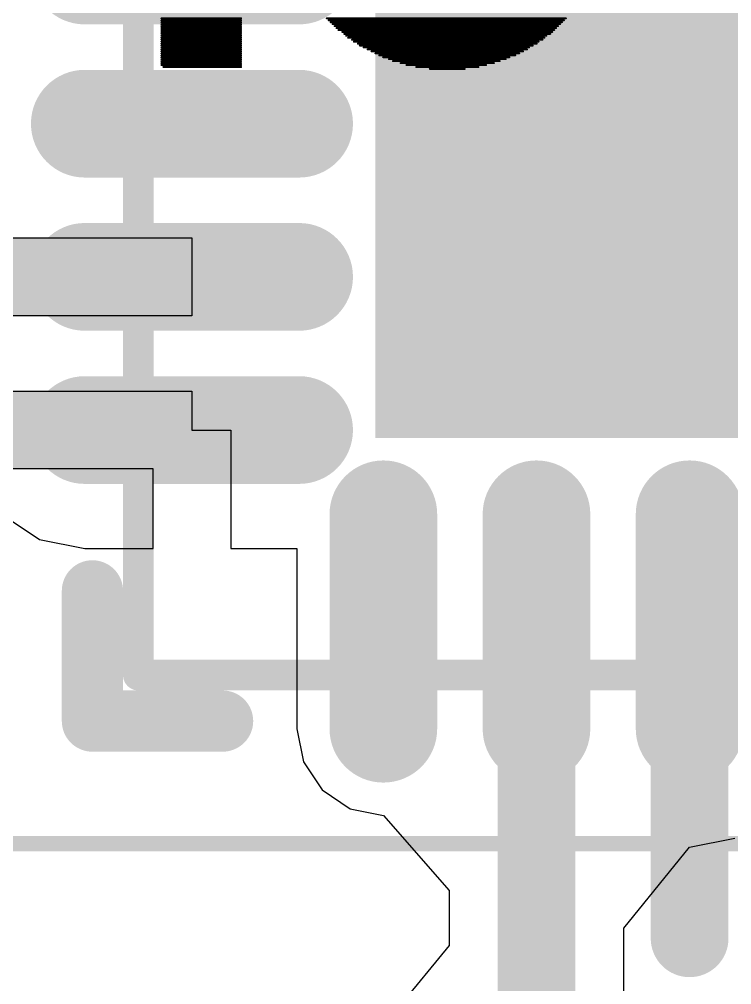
# Model space of a CAD drawing. Header units: inches. Extents: x 0 to 5455, y -5 to 5444.
# Drawn here: x 11.269 to 13.595, y 27.284 to 30.436 of the extents above; entities that cross this region are included whole.
import ezdxf

# ---------------------------------------------------------------- set-up
doc = ezdxf.new("R2010")
doc.units = ezdxf.units.IN
for name, color, linetype in [('Bottom Overlay', 54, 'Continuous'), ('Top 3D Body', 56, 'Continuous'), ('Top Courtyard', 56, 'Continuous'), ('Top Layer', 1, 'Continuous'), ('Top Overlay', 2, 'Continuous'), ('Top Paste', 8, 'Continuous'), ('Top Solder', 216, 'Continuous')]:
    doc.layers.add(name, color=color, linetype=linetype)

# ---------------------------------------------------------------- blocks, each defined once
blk = doc.blocks.new('5394DE47_A0E8_4329_8464_7791B7C19310_3')
at = {"layer": 'Bottom Overlay'}
for points in [[(9.2789, -1.3242, 0.00635, 0.00635, 0), (9.0757, -1.3242, 0.00635, 0.00635, 0)], [(9.2344, -1.3179, 0.00635, 0.00635, 0), (9.1201, -1.3179, 0.00635, 0.00635, 0)], [(10.1044, -1.3242, 0.00635, 0.00635, 0), (9.8504, -1.3242, 0.00635, 0.00635, 0)], [(9.3868, -1.356, 0.00635, 0.00635, 0), (8.9741, -1.356, 0.00635, 0.00635, 0)], [(9.3678, -1.3496, 0.00635, 0.00635, 0), (8.9868, -1.3496, 0.00635, 0.00635, 0)], [(9.3551, -1.3433, 0.00635, 0.00635, 0), (9.0058, -1.3433, 0.00635, 0.00635, 0)], [(9.3297, -1.3369, 0.00635, 0.00635, 0), (9.0249, -1.3369, 0.00635, 0.00635, 0)], [(9.3106, -1.3306, 0.00635, 0.00635, 0), (9.0503, -1.3306, 0.00635, 0.00635, 0)], [(10.1107, -1.3306, 0.00635, 0.00635, 0), (9.8504, -1.3306, 0.00635, 0.00635, 0)], [(10.1107, -1.3369, 0.00635, 0.00635, 0), (9.8504, -1.3369, 0.00635, 0.00635, 0)], [(10.1107, -1.3433, 0.00635, 0.00635, 0), (9.8504, -1.3433, 0.00635, 0.00635, 0)], [(10.1107, -1.3496, 0.00635, 0.00635, 0), (9.8504, -1.3496, 0.00635, 0.00635, 0)], [(10.1107, -1.356, 0.00635, 0.00635, 0), (9.8504, -1.356, 0.00635, 0.00635, 0)], [(9.4503, -1.3877, 0.00635, 0.00635, 0), (8.9106, -1.3877, 0.00635, 0.00635, 0)], [(9.4376, -1.3814, 0.00635, 0.00635, 0), (8.9169, -1.3814, 0.00635, 0.00635, 0)], [(9.4249, -1.375, 0.00635, 0.00635, 0), (8.9296, -1.375, 0.00635, 0.00635, 0)], [(9.4122, -1.3687, 0.00635, 0.00635, 0), (8.9423, -1.3687, 0.00635, 0.00635, 0)], [(9.3995, -1.3623, 0.00635, 0.00635, 0), (8.955, -1.3623, 0.00635, 0.00635, 0)], [(10.1107, -1.3623, 0.00635, 0.00635, 0), (9.8504, -1.3623, 0.00635, 0.00635, 0)], [(10.1107, -1.3687, 0.00635, 0.00635, 0), (9.8504, -1.3687, 0.00635, 0.00635, 0)], [(10.1107, -1.375, 0.00635, 0.00635, 0), (9.8504, -1.375, 0.00635, 0.00635, 0)], [(10.1107, -1.3814, 0.00635, 0.00635, 0), (9.8504, -1.3814, 0.00635, 0.00635, 0)], [(10.1107, -1.3877, 0.00635, 0.00635, 0), (9.8504, -1.3877, 0.00635, 0.00635, 0)], [(9.5011, -1.4195, 0.00635, 0.00635, 0), (8.8598, -1.4195, 0.00635, 0.00635, 0)], [(9.4884, -1.4131, 0.00635, 0.00635, 0), (8.8661, -1.4131, 0.00635, 0.00635, 0)], [(9.4821, -1.4068, 0.00635, 0.00635, 0), (8.8788, -1.4068, 0.00635, 0.00635, 0)], [(9.4694, -1.4004, 0.00635, 0.00635, 0), (8.8852, -1.4004, 0.00635, 0.00635, 0)], [(9.463, -1.3941, 0.00635, 0.00635, 0), (8.8979, -1.3941, 0.00635, 0.00635, 0)], [(10.1107, -1.3941, 0.00635, 0.00635, 0), (9.8504, -1.3941, 0.00635, 0.00635, 0)], [(10.1107, -1.4004, 0.00635, 0.00635, 0), (9.8504, -1.4004, 0.00635, 0.00635, 0)], [(10.1107, -1.4068, 0.00635, 0.00635, 0), (9.8504, -1.4068, 0.00635, 0.00635, 0)], [(10.1107, -1.4131, 0.00635, 0.00635, 0), (9.8504, -1.4131, 0.00635, 0.00635, 0)], [(10.1107, -1.4195, 0.00635, 0.00635, 0), (9.8504, -1.4195, 0.00635, 0.00635, 0)], [(9.5392, -1.4512, 0.00635, 0.00635, 0), (8.8217, -1.4512, 0.00635, 0.00635, 0)], [(9.5329, -1.4449, 0.00635, 0.00635, 0), (8.828, -1.4449, 0.00635, 0.00635, 0)], [(9.5202, -1.4385, 0.00635, 0.00635, 0), (8.8344, -1.4385, 0.00635, 0.00635, 0)], [(9.5138, -1.4322, 0.00635, 0.00635, 0), (8.8407, -1.4322, 0.00635, 0.00635, 0)], [(9.5075, -1.4258, 0.00635, 0.00635, 0), (8.8534, -1.4258, 0.00635, 0.00635, 0)], [(10.1107, -1.4258, 0.00635, 0.00635, 0), (9.8504, -1.4258, 0.00635, 0.00635, 0)], [(10.1107, -1.4322, 0.00635, 0.00635, 0), (9.8504, -1.4322, 0.00635, 0.00635, 0)], [(10.1107, -1.4385, 0.00635, 0.00635, 0), (9.8504, -1.4385, 0.00635, 0.00635, 0)], [(10.1107, -1.4449, 0.00635, 0.00635, 0), (9.8504, -1.4449, 0.00635, 0.00635, 0)], [(10.1107, -1.4512, 0.00635, 0.00635, 0), (9.8504, -1.4512, 0.00635, 0.00635, 0)], [(9.571, -1.483, 0.00635, 0.00635, 0), (8.7899, -1.483, 0.00635, 0.00635, 0)], [(9.5646, -1.4766, 0.00635, 0.00635, 0), (8.7963, -1.4766, 0.00635, 0.00635, 0)], [(9.5583, -1.4703, 0.00635, 0.00635, 0), (8.8026, -1.4703, 0.00635, 0.00635, 0)], [(9.5519, -1.4639, 0.00635, 0.00635, 0), (8.809, -1.4639, 0.00635, 0.00635, 0)], [(9.5456, -1.4576, 0.00635, 0.00635, 0), (8.8153, -1.4576, 0.00635, 0.00635, 0)], [(10.1107, -1.4576, 0.00635, 0.00635, 0), (9.8504, -1.4576, 0.00635, 0.00635, 0)], [(10.1107, -1.4639, 0.00635, 0.00635, 0), (9.8504, -1.4639, 0.00635, 0.00635, 0)], [(10.1107, -1.4703, 0.00635, 0.00635, 0), (9.8504, -1.4703, 0.00635, 0.00635, 0)], [(10.1107, -1.4766, 0.00635, 0.00635, 0), (9.8504, -1.4766, 0.00635, 0.00635, 0)], [(10.1107, -1.483, 0.00635, 0.00635, 0), (9.8504, -1.483, 0.00635, 0.00635, 0)]]:
    blk.add_lwpolyline(points, format="xyseb", dxfattribs=at)
for points in [[(9.0741, -1.3242, 0.00317, 0.00317, 1), (9.0773, -1.3242, 0.00317, 0.00317, 1)], [(9.1186, -1.3179, 0.00317, 0.00317, 1), (9.1217, -1.3179, 0.00317, 0.00317, 1)], [(9.2329, -1.3179, 0.00317, 0.00317, 1), (9.236, -1.3179, 0.00317, 0.00317, 1)], [(9.2773, -1.3242, 0.00317, 0.00317, 1), (9.2805, -1.3242, 0.00317, 0.00317, 1)], [(9.8488, -1.3242, 0.00317, 0.00317, 1), (9.852, -1.3242, 0.00317, 0.00317, 1)], [(10.1028, -1.3242, 0.00317, 0.00317, 1), (10.106, -1.3242, 0.00317, 0.00317, 1)], [(8.9725, -1.356, 0.00317, 0.00317, 1), (8.9757, -1.356, 0.00317, 0.00317, 1)], [(8.9852, -1.3496, 0.00317, 0.00317, 1), (8.9884, -1.3496, 0.00317, 0.00317, 1)], [(9.0043, -1.3433, 0.00317, 0.00317, 1), (9.0074, -1.3433, 0.00317, 0.00317, 1)], [(9.0233, -1.3369, 0.00317, 0.00317, 1), (9.0265, -1.3369, 0.00317, 0.00317, 1)], [(9.0487, -1.3306, 0.00317, 0.00317, 1), (9.0519, -1.3306, 0.00317, 0.00317, 1)], [(9.3091, -1.3306, 0.00317, 0.00317, 1), (9.3122, -1.3306, 0.00317, 0.00317, 1)], [(9.3281, -1.3369, 0.00317, 0.00317, 1), (9.3313, -1.3369, 0.00317, 0.00317, 1)], [(9.3535, -1.3433, 0.00317, 0.00317, 1), (9.3567, -1.3433, 0.00317, 0.00317, 1)], [(9.3662, -1.3496, 0.00317, 0.00317, 1), (9.3694, -1.3496, 0.00317, 0.00317, 1)], [(9.3853, -1.356, 0.00317, 0.00317, 1), (9.3884, -1.356, 0.00317, 0.00317, 1)], [(9.8488, -1.3306, 0.00317, 0.00317, 1), (9.852, -1.3306, 0.00317, 0.00317, 1)], [(9.8488, -1.3369, 0.00317, 0.00317, 1), (9.852, -1.3369, 0.00317, 0.00317, 1)], [(9.8488, -1.3433, 0.00317, 0.00317, 1), (9.852, -1.3433, 0.00317, 0.00317, 1)], [(9.8488, -1.3496, 0.00317, 0.00317, 1), (9.852, -1.3496, 0.00317, 0.00317, 1)], [(9.8488, -1.356, 0.00317, 0.00317, 1), (9.852, -1.356, 0.00317, 0.00317, 1)], [(10.1092, -1.3306, 0.00317, 0.00317, 1), (10.1123, -1.3306, 0.00317, 0.00317, 1)], [(10.1092, -1.3369, 0.00317, 0.00317, 1), (10.1123, -1.3369, 0.00317, 0.00317, 1)], [(10.1092, -1.3433, 0.00317, 0.00317, 1), (10.1123, -1.3433, 0.00317, 0.00317, 1)], [(10.1092, -1.3496, 0.00317, 0.00317, 1), (10.1123, -1.3496, 0.00317, 0.00317, 1)], [(10.1092, -1.356, 0.00317, 0.00317, 1), (10.1123, -1.356, 0.00317, 0.00317, 1)], [(8.909, -1.3877, 0.00317, 0.00317, 1), (8.9122, -1.3877, 0.00317, 0.00317, 1)], [(8.9154, -1.3814, 0.00317, 0.00317, 1), (8.9185, -1.3814, 0.00317, 0.00317, 1)], [(8.9281, -1.375, 0.00317, 0.00317, 1), (8.9312, -1.375, 0.00317, 0.00317, 1)], [(8.9408, -1.3687, 0.00317, 0.00317, 1), (8.9439, -1.3687, 0.00317, 0.00317, 1)], [(8.9535, -1.3623, 0.00317, 0.00317, 1), (8.9566, -1.3623, 0.00317, 0.00317, 1)], [(9.398, -1.3623, 0.00317, 0.00317, 1), (9.4011, -1.3623, 0.00317, 0.00317, 1)], [(9.4107, -1.3687, 0.00317, 0.00317, 1), (9.4138, -1.3687, 0.00317, 0.00317, 1)], [(9.4234, -1.375, 0.00317, 0.00317, 1), (9.4265, -1.375, 0.00317, 0.00317, 1)], [(9.4361, -1.3814, 0.00317, 0.00317, 1), (9.4392, -1.3814, 0.00317, 0.00317, 1)], [(9.4488, -1.3877, 0.00317, 0.00317, 1), (9.4519, -1.3877, 0.00317, 0.00317, 1)], [(9.8488, -1.3623, 0.00317, 0.00317, 1), (9.852, -1.3623, 0.00317, 0.00317, 1)], [(9.8488, -1.3687, 0.00317, 0.00317, 1), (9.852, -1.3687, 0.00317, 0.00317, 1)], [(9.8488, -1.375, 0.00317, 0.00317, 1), (9.852, -1.375, 0.00317, 0.00317, 1)], [(9.8488, -1.3814, 0.00317, 0.00317, 1), (9.852, -1.3814, 0.00317, 0.00317, 1)], [(9.8488, -1.3877, 0.00317, 0.00317, 1), (9.852, -1.3877, 0.00317, 0.00317, 1)], [(10.1092, -1.3623, 0.00317, 0.00317, 1), (10.1123, -1.3623, 0.00317, 0.00317, 1)], [(10.1092, -1.3687, 0.00317, 0.00317, 1), (10.1123, -1.3687, 0.00317, 0.00317, 1)], [(10.1092, -1.375, 0.00317, 0.00317, 1), (10.1123, -1.375, 0.00317, 0.00317, 1)], [(10.1092, -1.3814, 0.00317, 0.00317, 1), (10.1123, -1.3814, 0.00317, 0.00317, 1)], [(10.1092, -1.3877, 0.00317, 0.00317, 1), (10.1123, -1.3877, 0.00317, 0.00317, 1)], [(8.8582, -1.4195, 0.00317, 0.00317, 1), (8.8614, -1.4195, 0.00317, 0.00317, 1)], [(8.8646, -1.4131, 0.00317, 0.00317, 1), (8.8677, -1.4131, 0.00317, 0.00317, 1)], [(8.8773, -1.4068, 0.00317, 0.00317, 1), (8.8804, -1.4068, 0.00317, 0.00317, 1)], [(8.8836, -1.4004, 0.00317, 0.00317, 1), (8.8868, -1.4004, 0.00317, 0.00317, 1)], [(8.8963, -1.3941, 0.00317, 0.00317, 1), (8.8995, -1.3941, 0.00317, 0.00317, 1)], [(9.4615, -1.3941, 0.00317, 0.00317, 1), (9.4646, -1.3941, 0.00317, 0.00317, 1)], [(9.4678, -1.4004, 0.00317, 0.00317, 1), (9.471, -1.4004, 0.00317, 0.00317, 1)], [(9.4805, -1.4068, 0.00317, 0.00317, 1), (9.4837, -1.4068, 0.00317, 0.00317, 1)], [(9.4869, -1.4131, 0.00317, 0.00317, 1), (9.49, -1.4131, 0.00317, 0.00317, 1)], [(9.4996, -1.4195, 0.00317, 0.00317, 1), (9.5027, -1.4195, 0.00317, 0.00317, 1)], [(9.8488, -1.3941, 0.00317, 0.00317, 1), (9.852, -1.3941, 0.00317, 0.00317, 1)], [(9.8488, -1.4004, 0.00317, 0.00317, 1), (9.852, -1.4004, 0.00317, 0.00317, 1)], [(9.8488, -1.4068, 0.00317, 0.00317, 1), (9.852, -1.4068, 0.00317, 0.00317, 1)], [(9.8488, -1.4131, 0.00317, 0.00317, 1), (9.852, -1.4131, 0.00317, 0.00317, 1)], [(9.8488, -1.4195, 0.00317, 0.00317, 1), (9.852, -1.4195, 0.00317, 0.00317, 1)], [(10.1092, -1.3941, 0.00317, 0.00317, 1), (10.1123, -1.3941, 0.00317, 0.00317, 1)], [(10.1092, -1.4004, 0.00317, 0.00317, 1), (10.1123, -1.4004, 0.00317, 0.00317, 1)], [(10.1092, -1.4068, 0.00317, 0.00317, 1), (10.1123, -1.4068, 0.00317, 0.00317, 1)], [(10.1092, -1.4131, 0.00317, 0.00317, 1), (10.1123, -1.4131, 0.00317, 0.00317, 1)], [(10.1092, -1.4195, 0.00317, 0.00317, 1), (10.1123, -1.4195, 0.00317, 0.00317, 1)], [(8.8201, -1.4512, 0.00317, 0.00317, 1), (8.8233, -1.4512, 0.00317, 0.00317, 1)], [(8.8265, -1.4449, 0.00317, 0.00317, 1), (8.8296, -1.4449, 0.00317, 0.00317, 1)], [(8.8328, -1.4385, 0.00317, 0.00317, 1), (8.836, -1.4385, 0.00317, 0.00317, 1)], [(8.8392, -1.4322, 0.00317, 0.00317, 1), (8.8423, -1.4322, 0.00317, 0.00317, 1)], [(8.8519, -1.4258, 0.00317, 0.00317, 1), (8.855, -1.4258, 0.00317, 0.00317, 1)], [(9.5059, -1.4258, 0.00317, 0.00317, 1), (9.5091, -1.4258, 0.00317, 0.00317, 1)], [(9.5123, -1.4322, 0.00317, 0.00317, 1), (9.5154, -1.4322, 0.00317, 0.00317, 1)], [(9.5186, -1.4385, 0.00317, 0.00317, 1), (9.5218, -1.4385, 0.00317, 0.00317, 1)], [(9.5313, -1.4449, 0.00317, 0.00317, 1), (9.5345, -1.4449, 0.00317, 0.00317, 1)], [(9.5377, -1.4512, 0.00317, 0.00317, 1), (9.5408, -1.4512, 0.00317, 0.00317, 1)], [(9.8488, -1.4258, 0.00317, 0.00317, 1), (9.852, -1.4258, 0.00317, 0.00317, 1)], [(9.8488, -1.4322, 0.00317, 0.00317, 1), (9.852, -1.4322, 0.00317, 0.00317, 1)], [(9.8488, -1.4385, 0.00317, 0.00317, 1), (9.852, -1.4385, 0.00317, 0.00317, 1)], [(9.8488, -1.4449, 0.00317, 0.00317, 1), (9.852, -1.4449, 0.00317, 0.00317, 1)], [(9.8488, -1.4512, 0.00317, 0.00317, 1), (9.852, -1.4512, 0.00317, 0.00317, 1)], [(10.1092, -1.4258, 0.00317, 0.00317, 1), (10.1123, -1.4258, 0.00317, 0.00317, 1)], [(10.1092, -1.4322, 0.00317, 0.00317, 1), (10.1123, -1.4322, 0.00317, 0.00317, 1)], [(10.1092, -1.4385, 0.00317, 0.00317, 1), (10.1123, -1.4385, 0.00317, 0.00317, 1)], [(10.1092, -1.4449, 0.00317, 0.00317, 1), (10.1123, -1.4449, 0.00317, 0.00317, 1)], [(10.1092, -1.4512, 0.00317, 0.00317, 1), (10.1123, -1.4512, 0.00317, 0.00317, 1)], [(8.7884, -1.483, 0.00317, 0.00317, 1), (8.7915, -1.483, 0.00317, 0.00317, 1)], [(8.7947, -1.4766, 0.00317, 0.00317, 1), (8.7979, -1.4766, 0.00317, 0.00317, 1)], [(8.8011, -1.4703, 0.00317, 0.00317, 1), (8.8042, -1.4703, 0.00317, 0.00317, 1)], [(8.8074, -1.4639, 0.00317, 0.00317, 1), (8.8106, -1.4639, 0.00317, 0.00317, 1)], [(8.8138, -1.4576, 0.00317, 0.00317, 1), (8.8169, -1.4576, 0.00317, 0.00317, 1)], [(9.544, -1.4576, 0.00317, 0.00317, 1), (9.5472, -1.4576, 0.00317, 0.00317, 1)], [(9.5504, -1.4639, 0.00317, 0.00317, 1), (9.5535, -1.4639, 0.00317, 0.00317, 1)], [(9.5567, -1.4703, 0.00317, 0.00317, 1), (9.5599, -1.4703, 0.00317, 0.00317, 1)], [(9.5631, -1.4766, 0.00317, 0.00317, 1), (9.5662, -1.4766, 0.00317, 0.00317, 1)], [(9.5694, -1.483, 0.00317, 0.00317, 1), (9.5726, -1.483, 0.00317, 0.00317, 1)], [(9.8488, -1.4576, 0.00317, 0.00317, 1), (9.852, -1.4576, 0.00317, 0.00317, 1)], [(9.8488, -1.4639, 0.00317, 0.00317, 1), (9.852, -1.4639, 0.00317, 0.00317, 1)], [(9.8488, -1.4703, 0.00317, 0.00317, 1), (9.852, -1.4703, 0.00317, 0.00317, 1)], [(9.8488, -1.4766, 0.00317, 0.00317, 1), (9.852, -1.4766, 0.00317, 0.00317, 1)], [(9.8488, -1.483, 0.00317, 0.00317, 1), (9.852, -1.483, 0.00317, 0.00317, 1)], [(10.1092, -1.4576, 0.00317, 0.00317, 1), (10.1123, -1.4576, 0.00317, 0.00317, 1)], [(10.1092, -1.4639, 0.00317, 0.00317, 1), (10.1123, -1.4639, 0.00317, 0.00317, 1)], [(10.1092, -1.4703, 0.00317, 0.00317, 1), (10.1123, -1.4703, 0.00317, 0.00317, 1)], [(10.1092, -1.4766, 0.00317, 0.00317, 1), (10.1123, -1.4766, 0.00317, 0.00317, 1)], [(10.1092, -1.483, 0.00317, 0.00317, 1), (10.1123, -1.483, 0.00317, 0.00317, 1)]]:
    blk.add_lwpolyline(points, format="xyseb", close=True, dxfattribs=at)
blk = doc.blocks.new('1C9CA8C2_7F7E_4E2B_A488_6DD37E6BADEA_6')
at = {"layer": 'Top Layer'}
blk.add_hatch(color=1, dxfattribs=at).paths.add_polyline_path([(-0.725, 0.725), (0.725, 0.725), (0.725, -0.725), (-0.725, -0.725)])
h = blk.add_hatch(color=1, dxfattribs=at)
edge = h.paths.add_edge_path()
edge.add_arc((1.725, 0.25), 0.125, 270, 450)
edge.add_line((1.725, 0.375), (1.025, 0.375))
edge.add_arc((1.025, 0.25), 0.125, 90, 270)
edge.add_line((1.025, 0.125), (1.725, 0.125))
h = blk.add_hatch(color=1, dxfattribs=at)
edge = h.paths.add_edge_path()
edge.add_arc((1.725, -0.25), 0.125, 270, 450)
edge.add_line((1.725, -0.125), (1.025, -0.125))
edge.add_arc((1.025, -0.25), 0.125, 90, 270)
edge.add_line((1.025, -0.375), (1.725, -0.375))
h = blk.add_hatch(color=1, dxfattribs=at)
edge = h.paths.add_edge_path()
edge.add_arc((1.725, -0.75), 0.125, 270, 450)
edge.add_line((1.725, -0.625), (1.025, -0.625))
edge.add_arc((1.025, -0.75), 0.125, 90, 270)
edge.add_line((1.025, -0.875), (1.725, -0.875))
h = blk.add_hatch(color=1, dxfattribs=at)
edge = h.paths.add_edge_path()
edge.add_arc((-0.25, -1.725), 0.125, 180, 360)
edge.add_line((-0.125, -1.725), (-0.125, -1.025))
edge.add_arc((-0.25, -1.025), 0.125, 0, 180)
edge.add_line((-0.375, -1.025), (-0.375, -1.725))
h = blk.add_hatch(color=1, dxfattribs=at)
edge = h.paths.add_edge_path()
edge.add_arc((0.25, -1.725), 0.125, 180, 360)
edge.add_line((0.375, -1.725), (0.375, -1.025))
edge.add_arc((0.25, -1.025), 0.125, 0, 180)
edge.add_line((0.125, -1.025), (0.125, -1.725))
h = blk.add_hatch(color=1, dxfattribs=at)
edge = h.paths.add_edge_path()
edge.add_arc((0.75, -1.725), 0.125, 180, 360)
edge.add_line((0.875, -1.725), (0.875, -1.025))
edge.add_arc((0.75, -1.025), 0.125, 0, 180)
edge.add_line((0.625, -1.025), (0.625, -1.725))
at = {"layer": 'Top Paste'}
blk.add_hatch(color=8, dxfattribs=at).paths.add_polyline_path([(-0.725, 0.725), (0.725, 0.725), (0.725, -0.725), (-0.725, -0.725)])
h = blk.add_hatch(color=8, dxfattribs=at)
edge = h.paths.add_edge_path()
edge.add_arc((1.725, 0.25), 0.125, 270, 450)
edge.add_line((1.725, 0.375), (1.025, 0.375))
edge.add_arc((1.025, 0.25), 0.125, 90, 270)
edge.add_line((1.025, 0.125), (1.725, 0.125))
h = blk.add_hatch(color=8, dxfattribs=at)
edge = h.paths.add_edge_path()
edge.add_arc((1.725, -0.25), 0.125, 270, 450)
edge.add_line((1.725, -0.125), (1.025, -0.125))
edge.add_arc((1.025, -0.25), 0.125, 90, 270)
edge.add_line((1.025, -0.375), (1.725, -0.375))
h = blk.add_hatch(color=8, dxfattribs=at)
edge = h.paths.add_edge_path()
edge.add_arc((1.725, -0.75), 0.125, 270, 450)
edge.add_line((1.725, -0.625), (1.025, -0.625))
edge.add_arc((1.025, -0.75), 0.125, 90, 270)
edge.add_line((1.025, -0.875), (1.725, -0.875))
h = blk.add_hatch(color=8, dxfattribs=at)
edge = h.paths.add_edge_path()
edge.add_arc((-0.25, -1.725), 0.125, 180, 360)
edge.add_line((-0.125, -1.725), (-0.125, -1.025))
edge.add_arc((-0.25, -1.025), 0.125, 0, 180)
edge.add_line((-0.375, -1.025), (-0.375, -1.725))
h = blk.add_hatch(color=8, dxfattribs=at)
edge = h.paths.add_edge_path()
edge.add_arc((0.25, -1.725), 0.125, 180, 360)
edge.add_line((0.375, -1.725), (0.375, -1.025))
edge.add_arc((0.25, -1.025), 0.125, 0, 180)
edge.add_line((0.125, -1.025), (0.125, -1.725))
h = blk.add_hatch(color=8, dxfattribs=at)
edge = h.paths.add_edge_path()
edge.add_arc((0.75, -1.725), 0.125, 180, 360)
edge.add_line((0.875, -1.725), (0.875, -1.025))
edge.add_arc((0.75, -1.025), 0.125, 0, 180)
edge.add_line((0.625, -1.025), (0.625, -1.725))
at = {"layer": 'Top Solder'}
blk.add_hatch(color=216, dxfattribs=at).paths.add_polyline_path([(-0.7758, 0.7758), (0.7758, 0.7758), (0.7758, -0.7758), (-0.7758, -0.7758)])
h = blk.add_hatch(color=216, dxfattribs=at)
edge = h.paths.add_edge_path()
edge.add_arc((1.725, 0.25), 0.1758, 270, 450)
edge.add_line((1.725, 0.4258), (1.025, 0.4258))
edge.add_arc((1.025, 0.25), 0.1758, 90, 270)
edge.add_line((1.025, 0.0742), (1.725, 0.0742))
h = blk.add_hatch(color=216, dxfattribs=at)
edge = h.paths.add_edge_path()
edge.add_arc((1.725, -0.25), 0.1758, 270, 450)
edge.add_line((1.725, -0.0742), (1.025, -0.0742))
edge.add_arc((1.025, -0.25), 0.1758, 90, 270)
edge.add_line((1.025, -0.4258), (1.725, -0.4258))
h = blk.add_hatch(color=216, dxfattribs=at)
edge = h.paths.add_edge_path()
edge.add_arc((1.725, -0.75), 0.1758, 270, 450)
edge.add_line((1.725, -0.5742), (1.025, -0.5742))
edge.add_arc((1.025, -0.75), 0.1758, 90, 270)
edge.add_line((1.025, -0.9258), (1.725, -0.9258))
h = blk.add_hatch(color=216, dxfattribs=at)
edge = h.paths.add_edge_path()
edge.add_arc((-0.75, -1.725), 0.1758, 180, 360)
edge.add_line((-0.5742, -1.725), (-0.5742, -1.025))
edge.add_arc((-0.75, -1.025), 0.1758, 0, 180)
edge.add_line((-0.9258, -1.025), (-0.9258, -1.725))
h = blk.add_hatch(color=216, dxfattribs=at)
edge = h.paths.add_edge_path()
edge.add_arc((-0.25, -1.725), 0.1758, 180, 360)
edge.add_line((-0.0742, -1.725), (-0.0742, -1.025))
edge.add_arc((-0.25, -1.025), 0.1758, 0, 180)
edge.add_line((-0.4258, -1.025), (-0.4258, -1.725))
h = blk.add_hatch(color=216, dxfattribs=at)
edge = h.paths.add_edge_path()
edge.add_arc((0.25, -1.725), 0.1758, 180, 360)
edge.add_line((0.4258, -1.725), (0.4258, -1.025))
edge.add_arc((0.25, -1.025), 0.1758, 0, 180)
edge.add_line((0.0742, -1.025), (0.0742, -1.725))
h = blk.add_hatch(color=216, dxfattribs=at)
edge = h.paths.add_edge_path()
edge.add_arc((0.75, -1.725), 0.1758, 180, 360)
edge.add_line((0.9258, -1.725), (0.9258, -1.025))
edge.add_arc((0.75, -1.025), 0.1758, 0, 180)
edge.add_line((0.5742, -1.025), (0.5742, -1.725))
at = {"layer": 'Top 3D Body'}
for points in [[(1.55, -1.55, 0.1, 0.1, 0), (1.55, 1.55, 0.1, 0.1, 0)], [(1.55, -1.55, 0.1, 0.1, 0), (-1.55, -1.55, 0.1, 0.1, 0)]]:
    blk.add_lwpolyline(points, format="xyseb", dxfattribs=at)
for points in [[(-0.15, 0.65, 0.1, 0.1, 1), (-1.15, 0.65, 0.1, 0.1, 1)], [(1.525, -1.55, 0.05, 0.05, 1), (1.575, -1.55, 0.05, 0.05, 1)], [(1.525, -1.55, 0.05, 0.05, 1), (1.575, -1.55, 0.05, 0.05, 1)]]:
    blk.add_lwpolyline(points, format="xyseb", close=True, dxfattribs=at)
at = {"layer": 'Top Courtyard'}
for points in [[(2.1, -2.1, 0.05, 0.05, 0), (2.1, 2.1, 0.05, 0.05, 0)], [(0, -0.5, 0.1, 0.1, 0), (0, 0.5, 0.1, 0.1, 0)], [(0.5, 0, 0.1, 0.1, 0), (-0.5, 0, 0.1, 0.1, 0)]]:
    blk.add_lwpolyline(points, format="xyseb", dxfattribs=at)
for points in [[(-0.525, 0, 0.05, 0.05, 1), (-0.475, 0, 0.05, 0.05, 1)], [(0.475, 0, 0.05, 0.05, 1), (0.525, 0, 0.05, 0.05, 1)], [(-0.025, -0.5, 0.05, 0.05, 1), (0.025, -0.5, 0.05, 0.05, 1)]]:
    blk.add_lwpolyline(points, format="xyseb", close=True, dxfattribs=at)
at = {"layer": 'Top Overlay'}
for points in [[(1.7, -1.7, 0.2, 0.2, 0), (1.7, -1.275, 0.2, 0.2, 0)], [(1.7, -1.7, 0.2, 0.2, 0), (1.275, -1.7, 0.2, 0.2, 0)]]:
    blk.add_lwpolyline(points, format="xyseb", dxfattribs=at)
for points in [[(1.65, -1.275, 0.1, 0.1, 1), (1.75, -1.275, 0.1, 0.1, 1)], [(1.225, -1.7, 0.1, 0.1, 1), (1.325, -1.7, 0.1, 0.1, 1)], [(1.65, -1.7, 0.1, 0.1, 1), (1.75, -1.7, 0.1, 0.1, 1)], [(1.65, -1.7, 0.1, 0.1, 1), (1.75, -1.7, 0.1, 0.1, 1)]]:
    blk.add_lwpolyline(points, format="xyseb", close=True, dxfattribs=at)

msp = doc.modelspace()

# ---------------------------------------------------------------- linework, layer by layer
at = {"layer": 'Top Layer'}
for p, q in [((11.1218, 29.722), (11.833, 29.722)), ((11.833, 29.722), (11.833, 29.468)), ((11.833, 29.468), (11.1218, 29.468)), ((11.1218, 29.222), (11.833, 29.222)), ((11.833, 29.222), (11.833, 29.095)), ((11.833, 29.095), (11.96, 29.095)), ((11.96, 29.095), (11.96, 28.7086)), ((11.706, 28.968), (11.1218, 28.968)), ((11.706, 28.7086), (11.706, 28.968)), ((11.2098, 28.8218), (11.3351, 28.738)), ((11.3351, 28.738), (11.483, 28.7086)), ((11.483, 28.7086), (11.706, 28.7086)), ((11.96, 28.7086), (12.1752, 28.7086)), ((12.1752, 28.7086), (12.1752, 28.12)), ((12.1752, 28.12), (12.1967, 28.0118)), ((12.1967, 28.0118), (12.258, 27.92)), ((12.258, 27.92), (12.3498, 27.8587)), ((12.3498, 27.8587), (12.458, 27.8372)), ((12.458, 27.8372), (12.6731, 27.5914)), ((13.2429, 27.4692), (13.458, 27.7336)), ((13.458, 27.7336), (13.6059, 27.763)), ((12.6731, 27.5914), (12.6731, 27.4124)), ((13.2429, 27.1354), (13.2429, 27.4692)), ((12.6731, 27.4124), (12.4854, 27.1854))]:
    msp.add_line(p, q, dxfattribs=at)
for points in [[(12.958, 30.095, 0.254, 0.254, 0), (12.958, 31.22, 0.254, 0.254, 0)], [(12.958, 30.095, 0.254, 0.254, 0), (13.208, 29.845, 0.254, 0.254, 0)], [(10.545, 29.595, 0.254, 0.254, 0), (11.833, 29.595, 0.254, 0.254, 0)], [(10.553, 29.095, 0.254, 0.254, 0), (11.833, 29.095, 0.254, 0.254, 0)], [(12.958, 27.008, 0.254, 0.254, 0), (12.958, 28.47, 0.254, 0.254, 0)], [(13.458, 27.436, 0.254, 0.254, 0), (13.458, 28.47, 0.254, 0.254, 0)]]:
    msp.add_lwpolyline(points, format="xyseb", dxfattribs=at)
for points in [[(12.8945, 30.095, 0.127, 0.127, 1), (13.0215, 30.095, 0.127, 0.127, 1)], [(12.8945, 30.095, 0.127, 0.127, 1), (13.0215, 30.095, 0.127, 0.127, 1)], [(13.1445, 29.845, 0.127, 0.127, 1), (13.2715, 29.845, 0.127, 0.127, 1)], [(11.7695, 29.595, 0.127, 0.127, 1), (11.8965, 29.595, 0.127, 0.127, 1)], [(11.7695, 29.095, 0.127, 0.127, 1), (11.8965, 29.095, 0.127, 0.127, 1)], [(12.8945, 28.47, 0.127, 0.127, 1), (13.0215, 28.47, 0.127, 0.127, 1)], [(13.3945, 28.47, 0.127, 0.127, 1), (13.5215, 28.47, 0.127, 0.127, 1)], [(13.3945, 27.436, 0.127, 0.127, 1), (13.5215, 27.436, 0.127, 0.127, 1)]]:
    msp.add_lwpolyline(points, format="xyseb", close=True, dxfattribs=at)

# ---------------------------------------------------------------- block references
for name, p, rotation in [('5394DE47_A0E8_4329_8464_7791B7C19310_3', (21.844, 28.956), 180), ('1C9CA8C2_7F7E_4E2B_A488_6DD37E6BADEA_6', (13.208, 29.845), 270)]:
    msp.add_blockref(name, p, dxfattribs=dict(rotation=rotation))

doc.saveas('drawing.dxf')
